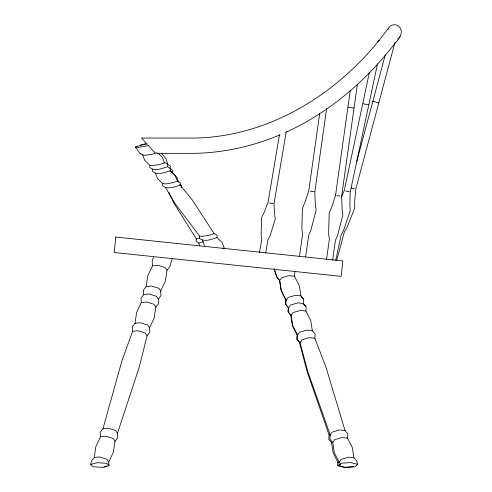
<?xml version="1.0" encoding="UTF-8"?>
<svg xmlns="http://www.w3.org/2000/svg" width="492" height="492" viewBox="0 0 492 492"><rect width="100%" height="100%" fill="white"/><g stroke="black" fill="none" stroke-linecap="round" stroke-linejoin="round"><path stroke-width="0.74" d="M394.916 42.613L355.784 189.063L354.683 201.382L354.646 208.159L347.038 227.507L344.246 232.267L336.811 260.114M147.575 144.002L140.933 145.109L135.368 147.003L139.74 153.24L142.686 154.968L144.759 160.392L149.937 165.306L149.777 167.551C154.9 171.665 161.813 168.473 167.323 166.837L167.483 164.586M152.729 169.279L152.569 171.53C157.692 175.644 164.605 172.452 170.109 170.81L175.287 175.724L177.366 181.148L180.312 182.876L180.152 185.127L192.304 199.98L214.18 233.638L217.132 235.367L216.972 237.618L222.15 242.525L224.223 247.956L222.255 248.626M155.515 173.258L157.588 178.688L162.766 183.596L162.612 185.847C167.735 189.961 174.642 186.763 180.152 185.127M170.109 170.81L170.269 168.565M165.558 187.575L174.605 202.944L199.586 236.086L199.426 238.337C204.549 242.451 211.462 239.253 216.972 237.618M274.099 268.57L276.781 276.953L279.542 280.286L281.153 290.6L285.852 299.991L285.526 304.24L288.281 307.568L287.949 311.817L290.71 315.151L292.322 325.464L297.02 334.855L296.694 339.105L299.45 342.432L307.131 371.7L329.074 434.903L328.742 439.153L331.503 442.48L333.115 452.794L337.813 462.191L337.543 465.666L344.056 467.4L353.354 466.754M303.416 303.484L303.755 299.241L300.944 295.92L295.471 295.292L288.072 297.463L286.153 300.261L285.815 304.505L288.632 307.826L288.294 312.069L291.104 315.39L292.752 325.686L297.543 335.058L297.211 339.302L300.022 342.623L307.857 371.829L330.237 434.91L329.898 439.159L332.715 442.48L334.357 452.775L339.154 462.148L338.877 465.617L345.519 467.388L355.009 466.73L357.598 464.319L356.755 461.121L353.939 457.8L352.297 447.505L347.5 438.132L347.838 433.889L345.027 430.568L325.796 366.565L314.812 338.281L315.144 334.037L312.334 330.716L310.686 320.421L305.895 311.049L306.227 306.805L303.416 303.484L297.943 302.857L290.551 305.028L288.632 307.826M300.944 295.92L299.296 285.624L294.499 276.252L294.837 272.008M326.522 259.53L329.357 239.333L328.644 233.878L329.173 213.177L331.78 206.947L335.562 195.213M335.556 195.232L350.255 90.626M332.623 260.385L335.464 240.188L337.653 235.145L342.85 215.096L342.063 208.393L341.657 196.093L357.321 84.679M299.443 256.609L302.598 234.321L301.885 228.909L302.414 208.344L305.015 202.163L308.804 190.496L319.659 113.775M305.655 256.726L308.705 235.182L310.895 230.176L316.092 210.262L315.304 203.602L314.745 191.474M314.898 191.37L326.62 108.535M143.756 294.567L149.125 294.013L156.37 296.264L158.258 299.068L158.584 303.539L155.829 307.057L154.211 317.918L149.513 327.826L149.845 332.297L147.083 335.808L139.402 366.638L117.465 433.255L117.791 437.726L115.036 441.238L113.424 452.105L108.72 462.006L108.99 465.666L102.484 467.4L93.179 466.754L90.639 464.393L91.469 461.022L94.224 457.505L95.835 446.644L100.534 436.736L100.208 432.265L102.963 428.753L121.819 361.183L132.588 331.307L132.256 326.836L135.017 323.324L136.628 312.457L141.327 302.555L141.001 298.084L143.756 294.567L143.43 290.096L146.185 286.578L147.797 275.717L152.495 265.815L152.169 261.338L153.652 256.473M172.292 258.46L169.752 266.799L166.997 270.317L165.386 281.178L160.681 291.079L161.013 295.557L158.258 299.068M178.424 181.978L177.212 177.864L172.514 172.501L172.84 170.355L170.084 168.332L170.41 166.179L165.423 162.797L163.977 162.852M181.253 187.52L181.579 185.373L179.931 184.156M168.756 192.255L174.439 204.02L196.376 239.001L196.05 241.148L198.805 243.171L199.611 245.914M259.561 252.396L261.812 239.118L261.098 234.592L261.627 217.403L264.229 212.237L268.017 202.489L279.481 134.728M265.668 253.109L267.919 239.838L270.108 235.65L275.305 219.008L274.518 213.442L273.958 203.301M274.118 203.214L286.227 131.671M369.424 72.219L344.308 190.404L341.393 197.267M335.735 260.366L341.079 235.244L343.613 230.367L350.199 210.73L349.88 203.989L350.181 191.72M350.341 191.677L377.518 63.819M356.712 161.69L385.224 54.987M388.12 29.182L388.563 28.087L377.954 41.746L379.209 40.221C334.517 95.829 267.47 136.813 194.807 138.043L141.561 138.043L146.37 143.326L140.281 145.331M339.935 465.002L341.208 463.224L350.698 462.566L357.598 464.319M286.153 300.261L281.356 290.889L279.714 280.594L281.633 277.796L289.025 275.625L294.499 276.252M291.104 315.39L293.029 312.592L300.421 310.421L305.895 311.049M297.543 335.058L299.468 332.26L306.86 330.089L312.334 330.716M300.022 342.623L301.94 339.824L309.339 337.653L314.812 338.281M330.237 434.91L332.155 432.111L339.554 429.94L345.027 430.568M332.715 442.48L334.634 439.676L342.026 437.505L347.5 438.132M339.154 462.148L341.073 459.344L348.465 457.173L353.939 457.8M394.566 43.886C398.237 39.501 404.147 33.407 399.812 27.411C397.019 23.315 390.587 24.065 388.391 28.321M394.104 44.483C365.408 81.457 328.761 112.822 285.957 132.231M400.082 36.629L398.631 38.407L397.542 38.973M338.877 465.617L340.599 463.79M348.022 107.195L353.92 108.012M280.016 134.82C253.171 146.222 224.198 152.686 195.023 153.338L156.997 153.338M148.892 145.46L138.652 147.415L135.368 147.003M156.622 152.741L152.692 154.082L145.392 155.306L142.686 154.968M177.366 181.148L172.772 182.71L165.478 183.934L162.766 183.596M214.18 233.638L209.592 235.201L202.292 236.424L199.586 236.086M196.376 239.001L199.242 238.054M198.805 243.171L203.104 241.757M104.07 466.994L106.93 466.053M90.639 464.393L97.404 462.677L106.709 463.323L108.99 465.666M152.495 265.815L157.864 265.256L165.115 267.507L166.997 270.317M146.185 286.578L151.548 286.024L158.799 288.275L160.681 291.079M141.327 302.555L146.696 301.996L153.947 304.247L155.829 307.057M135.017 323.324L140.38 322.764L147.631 325.015L149.513 327.826M132.588 331.307L137.957 330.753L145.201 333.004L147.083 335.808M102.963 428.753L108.332 428.194L115.583 430.445L117.465 433.255M100.534 436.736L105.903 436.183L113.154 438.433L115.036 441.238M94.224 457.505L99.593 456.951L106.838 459.202L108.72 462.006M363.182 103.455C362.536 103.855 369.018 105.22 368.41 104.562M272.839 203.331L272.513 203.313M313.625 191.505L313.299 191.493M272.144 203.288L271.768 203.257M378.699 102.871L372.844 101.29L373.243 101.358M312.93 191.462L312.555 191.425M271.375 203.221L270.981 203.178M339.695 196.019L339.32 195.976M329.074 434.903L330.415 435.051M331.503 442.48L332.844 442.634M337.813 462.191L339.154 462.339M312.162 191.376L311.768 191.327M149.937 165.306L152.643 165.644L159.943 164.42L164.531 162.858L162.458 157.428L157.797 153.012M338.927 195.927L338.527 195.871M270.588 203.128L270.194 203.073M338.133 195.816L337.746 195.755M349.068 191.597L348.742 191.542M311.375 191.265L310.981 191.197M269.825 203.012L269.468 202.956M337.377 195.693L337.02 195.625M348.379 191.48L348.004 191.413M310.612 191.13L310.255 191.056M347.616 191.333L347.223 191.253M346.835 191.167L346.454 191.081M346.091 190.988L345.735 190.902M354.529 188.787L354.203 188.707M353.846 188.614L353.477 188.522M353.096 188.418L352.709 188.319M352.321 188.215L351.946 188.11M351.583 188.012L351.239 187.913M167.852 166.966L170.084 168.332M170.281 171.142L172.514 172.501M148.516 145.687L155.14 152.963M161.345 153.307L166.044 158.67L167.655 164.156M279.714 280.594L276.904 277.273L274.161 268.909M301.27 296.774L303.109 298.995M303.238 303.798L305.538 306.571M202.378 240.059L204.451 245.49M115.823 237.052L114.199 252.507L341.227 276.369L342.85 260.914L115.823 237.052"/></g></svg>
